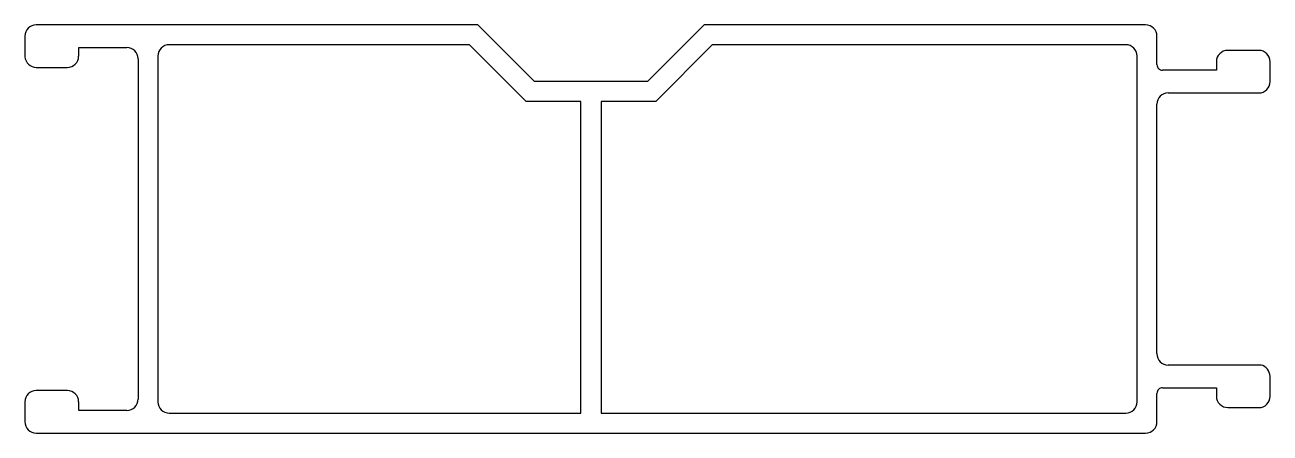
# Model space of a CAD drawing. Extents: x 1276 to 1386, y 531 to 567.
import ezdxf

# ---------------------------------------------------------------- set-up
doc = ezdxf.new("R2010")
doc.units = 0
doc.layers.get('0').update_dxf_attribs({"linetype": 'CONTINUOUS'})

msp = doc.modelspace()

# ---------------------------------------------------------------- linework, layer by layer
for p, q in [((1315.8, 566.67), (1276.8, 566.67)), ((1320.8, 561.67), (1315.8, 566.67)), ((1335.8, 566.67), (1330.8, 561.67)), ((1374.8, 566.67), (1335.8, 566.67)), ((1275.8, 565.67), (1275.8, 563.87)), ((1375.8, 563.17), (1375.8, 565.67)), ((1280.55, 564.67), (1284.8, 564.67)), ((1280.55, 563.92), (1280.55, 564.67)), ((1315.07, 564.92), (1288.55, 564.92)), ((1320.07, 559.92), (1315.07, 564.92)), ((1336.52, 564.92), (1331.52, 559.92)), ((1373.05, 564.92), (1336.52, 564.92)), ((1384.8, 564.42), (1382.05, 564.42)), ((1285.8, 563.67), (1285.8, 533.67)), ((1287.55, 563.92), (1287.55, 533.42)), ((1374.05, 533.42), (1374.05, 563.92)), ((1381.05, 563.42), (1381.05, 562.67)), ((1385.8, 561.67), (1385.8, 563.42)), ((1276.8, 562.92), (1279.55, 562.92)), ((1381.05, 562.67), (1376.3, 562.67)), ((1330.8, 561.67), (1320.8, 561.67)), ((1324.9, 559.92), (1320.07, 559.92)), ((1324.9, 532.42), (1324.9, 559.92)), ((1326.7, 559.92), (1326.7, 532.42)), ((1331.52, 559.92), (1326.7, 559.92)), ((1376.8, 560.67), (1384.8, 560.67)), ((1375.8, 537.67), (1375.8, 559.67)), ((1385, 536.67), (1376.8, 536.67)), ((1376.3, 534.67), (1381.05, 534.67)), ((1381.05, 534.67), (1381.05, 533.92)), ((1385.8, 533.91), (1385.8, 535.67)), ((1279.55, 534.42), (1276.8, 534.42)), ((1375.8, 531.67), (1375.8, 534.17)), ((1275.8, 533.42), (1275.8, 531.67)), ((1280.55, 532.67), (1280.55, 533.42)), ((1284.8, 532.67), (1280.55, 532.67)), ((1288.55, 532.42), (1324.9, 532.42)), ((1326.7, 532.42), (1373.05, 532.42)), ((1382.06, 532.92), (1384.8, 532.92)), ((1276.8, 530.67), (1374.8, 530.67))]:
    msp.add_line(p, q)
for centre, radius, start, end in [((1276.8, 565.67), 1, 90, 180), ((1374.8, 565.67), 1, 0.0002, 89.9998), ((1284.8, 563.67), 1, 0, 90), ((1288.55, 563.92), 1, 90, 180), ((1373.05, 563.92), 1, 0, 90), ((1382.05, 563.42), 1, 90, 179.9802), ((1384.8, 563.42), 1, 0.014, 90), ((1276.8, 563.92), 1, 182.9929, 269.9448), ((1279.54, 563.92), 1, 270.0671, 359.9329), ((1376.3, 563.17), 0.5, 179.9992, 270), ((1384.79, 561.67), 1, 270.0868, 359.9195), ((1376.8, 559.67), 1, 90, 180), ((1376.8, 537.67), 1, 180, 270), ((1384.74, 535.65), 1.05, 1.1696, 76.1501), ((1376.3, 534.17), 0.5, 89.9988, 180), ((1276.8, 533.42), 1, 90.0032, 179.9905), ((1279.54, 533.41), 1, 0.269, 89.759), ((1284.8, 533.67), 1, 270, 360), ((1382.05, 533.92), 1, 180.2426, 270.591), ((1384.8, 533.91), 0.997, 270.0027, 359.829), ((1288.55, 533.42), 1, 180, 270), ((1373.05, 533.42), 1, 270, 0), ((1276.79, 531.66), 0.997, 179.8317, 270.1683), ((1374.8, 531.67), 1, 270, 0)]:
    msp.add_arc(centre, radius, start, end)

doc.saveas('drawing.dxf')
